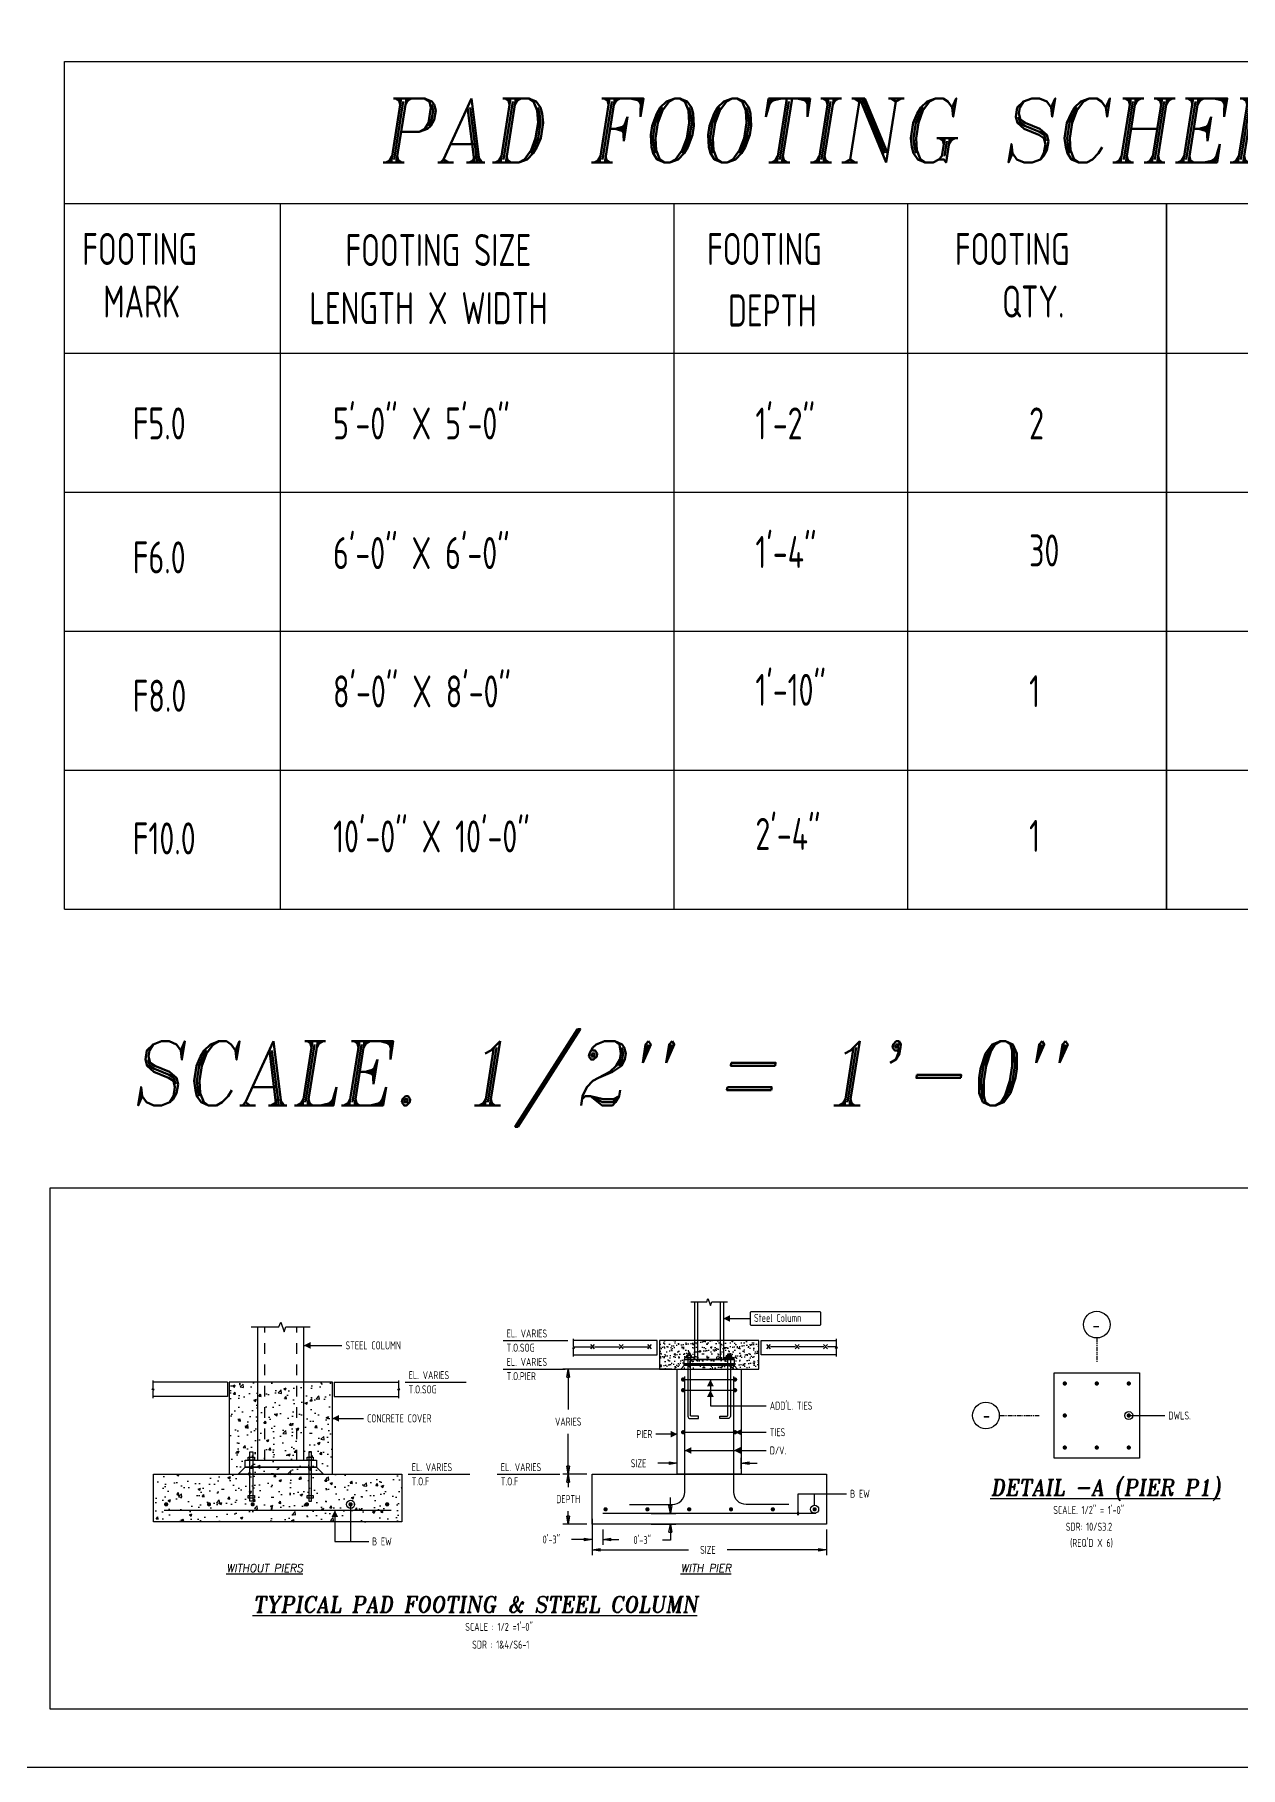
# Model space of a CAD drawing. Header units: inches. Extents: x -3675 to 26577, y -2273 to 5046.
# Drawn here: x -2342.2 to -2003.1, y -2272.8 to -1785.7 of the extents above; entities that cross this region are included whole.
import ezdxf
from ezdxf.enums import TextEntityAlignment as Align

# ---------------------------------------------------------------- set-up
doc = ezdxf.new("R2010")
doc.units = ezdxf.units.IN
doc.header["$MEASUREMENT"] = 0
doc.linetypes.add('HIDDEN', pattern=[6, 3, -3])
doc.linetypes.add('PHANTOM', pattern=[2.5, 1.25, -0.25, 0.25, -0.25, 0.25, -0.25])
doc.layers.get('0').update_dxf_attribs({"linetype": 'CONTINUOUS'})
doc.layers.get('Defpoints').update_dxf_attribs({"linetype": 'CONTINUOUS'})
for name, color, linetype in [('0-25TEXT', 7, 'CONTINUOUS'), ('0-35', 3, 'CONTINUOUS'), ('0-35TEXT', 3, 'CONTINUOUS'), ('0-50', 10, 'CONTINUOUS'), ('5', 4, 'CONTINUOUS'), ('DETAIL', 83, 'CONTINUOUS'), ('GRID', 8, 'PHANTOM'), ('Hatch', 253, 'CONTINUOUS'), ('REBARS', 4, 'CONTINUOUS')]:
    doc.layers.add(name, color=color, linetype=linetype)
doc.styles.add('AR', font='ARCHQUIK.shx', dxfattribs={"width": 0.8})
doc.styles.add('ROMANT', font='romant')
doc.dimstyles.new('CADS_DIM_48', dxfattribs={"dimscale": 48, "dimtxt": 0.09375, "dimasz": 0.09375, "dimexe": 0.0625, "dimexo": 0.0625, "dimgap": 0.09375, "dimtad": 0, "dimtih": 1, "dimtoh": 1, "dimzin": 1, "dimdsep": 46, "dimlunit": 4, "dimtxsty": 'AR', "dimblk": 'CLOSED', "dimcen": 0.1875, "dimadec": 0, "dimazin": 0, "dimtfac": 1, "dimtofl": 0, "dimtmove": 0, "dimatfit": 1, "dimldrblk": 'DOTBLANK', "dimfxl": 1, "dimtzin": 0, "dimarcsym": 0})

# ---------------------------------------------------------------- blocks, each defined once
blk = doc.blocks.new('_Closed')
at = {"color": 0, "linetype": 'ByBlock', "lineweight": -2}
for p, q in [((-1, 0.17), (0, 0)), ((-1, 0.17), (-1, -0.17)), ((0, 0), (-1, -0.17)), ((0, 0), (-1, 0))]:
    blk.add_line(p, q, dxfattribs=at)
blk = doc.blocks.new('_DotBlank')
at = {"layer": '0-35', "color": 0, "lineweight": -2}
blk.add_line((-0.5, 0), (-1, 0), dxfattribs=at)
blk.add_circle((0, 0), 0.5, dxfattribs=at)
blk = doc.blocks.new('leadrblk')
blk.add_lwpolyline([(0, 0, 0, 1, 0), (1, 0, 1, 1, 0)], format="xyseb")
blk = doc.blocks.new('*D23')
at = {"layer": 'Defpoints', "color": 0, "transparency": 16777216}
for p in [(-2161.5, -2187.34), (-2161.5, -2190.43), (-2143.5, -2190.43)]:
    blk.add_point(p, dxfattribs=at)
at = {"layer": 'DETAIL', "color": 0, "lineweight": -2, "transparency": 16777216}
for p, q in [((-2163.75, -2187.34), (-2166.94, -2187.34)), ((-2161.5, -2188.93), (-2161.5, -2185.84)), ((-2143.5, -2188.93), (-2143.5, -2185.84)), ((-2141.25, -2187.34), (-2139, -2187.34))]:
    blk.add_line(p, q, dxfattribs=at)
at = {"layer": 'DETAIL', "color": 0, "lineweight": -2, "transparency": 16777216, "xscale": 2.25, "yscale": 2.25, "zscale": 2.25}
blk.add_blockref('_Closed', (-2161.5, -2187.34), dxfattribs=at)
at = {"layer": 'DETAIL', "color": 0, "lineweight": -2, "transparency": 16777216, "xscale": 2.25, "yscale": 2.25, "zscale": 2.25, "rotation": 180}
blk.add_blockref('_Closed', (-2143.5, -2187.34), dxfattribs=at)
at = {"layer": 'DETAIL', "color": 0, "transparency": 16777216, "insert": (-2172.35, -2187.34), "char_height": 2.25, "width": 1.6929, "attachment_point": 5, "style": 'AR'}
blk.add_mtext('SIZE', dxfattribs=at)
blk = doc.blocks.new('*D24')
at = {"layer": 'Defpoints', "color": 0, "transparency": 16777216}
for p in [(-2185.43, -2204.43), (-2119.49, -2204.43), (-2119.49, -2211.68)]:
    blk.add_point(p, dxfattribs=at)
at = {"layer": 'DETAIL', "color": 0, "lineweight": -2, "transparency": 16777216}
for p, q in [((-2185.43, -2205.93), (-2185.43, -2213.18)), ((-2119.49, -2205.93), (-2119.49, -2213.18)), ((-2183.18, -2211.68), (-2158.28, -2211.68)), ((-2121.74, -2211.68), (-2147.45, -2211.68))]:
    blk.add_line(p, q, dxfattribs=at)
at = {"layer": 'DETAIL', "color": 0, "lineweight": -2, "transparency": 16777216, "xscale": 2.25, "yscale": 2.25, "zscale": 2.25, "rotation": 180}
blk.add_blockref('_Closed', (-2185.43, -2211.68), dxfattribs=at)
at = {"layer": 'DETAIL', "color": 0, "lineweight": -2, "transparency": 16777216, "xscale": 2.25, "yscale": 2.25, "zscale": 2.25}
blk.add_blockref('_Closed', (-2119.49, -2211.68), dxfattribs=at)
at = {"layer": 'DETAIL', "color": 0, "transparency": 16777216, "insert": (-2152.86, -2211.68), "char_height": 2.25, "attachment_point": 5, "style": 'AR'}
blk.add_mtext('SIZE', dxfattribs=at)
blk = doc.blocks.new('*D25')
at = {"layer": 'Defpoints', "color": 0, "transparency": 16777216}
for p in [(-2185.43, -2190.43), (-2192.13, -2204.43), (-2185.43, -2204.43)]:
    blk.add_point(p, dxfattribs=at)
at = {"layer": 'DETAIL', "color": 0, "lineweight": -2, "transparency": 16777216}
for p, q in [((-2186.93, -2190.43), (-2193.63, -2190.43)), ((-2192.13, -2192.68), (-2192.13, -2194.05)), ((-2192.13, -2202.18), (-2192.13, -2200.8)), ((-2186.93, -2204.43), (-2193.63, -2204.43))]:
    blk.add_line(p, q, dxfattribs=at)
at = {"layer": 'DETAIL', "color": 0, "lineweight": -2, "transparency": 16777216, "xscale": 2.25, "yscale": 2.25, "zscale": 2.25}
for p, rotation in [((-2192.13, -2190.43), 90), ((-2192.13, -2204.43), 270)]:
    blk.add_blockref('_Closed', p, dxfattribs=dict(at, rotation=rotation))
at = {"layer": 'DETAIL', "color": 0, "transparency": 16777216, "insert": (-2192.13, -2197.43), "char_height": 2.25, "attachment_point": 5, "style": 'AR'}
blk.add_mtext('DEPTH', dxfattribs=at)
blk = doc.blocks.new('*D26')
at = {"layer": 'Defpoints', "color": 0, "transparency": 16777216}
for p in [(-2161.5, -2160.84), (-2192.13, -2190.43), (-2185.43, -2190.43)]:
    blk.add_point(p, dxfattribs=at)
at = {"layer": 'DETAIL', "color": 0, "lineweight": -2, "transparency": 16777216}
for p, q in [((-2163, -2160.84), (-2193.63, -2160.84)), ((-2192.13, -2163.09), (-2192.13, -2172.26)), ((-2192.13, -2188.18), (-2192.13, -2179.01)), ((-2186.93, -2190.43), (-2193.63, -2190.43))]:
    blk.add_line(p, q, dxfattribs=at)
at = {"layer": 'DETAIL', "color": 0, "lineweight": -2, "transparency": 16777216, "xscale": 2.25, "yscale": 2.25, "zscale": 2.25}
for p, rotation in [((-2192.13, -2160.84), 90), ((-2192.13, -2190.43), 270)]:
    blk.add_blockref('_Closed', p, dxfattribs=dict(at, rotation=rotation))
at = {"layer": 'DETAIL', "color": 0, "transparency": 16777216, "insert": (-2192.13, -2175.63), "char_height": 2.25, "attachment_point": 5, "style": 'AR'}
blk.add_mtext('VARIES', dxfattribs=at)
blk = doc.blocks.new('*D27')
at = {"layer": 'Defpoints', "color": 0, "transparency": 16777216}
for p in [(-2185.43, -2201.43), (-2182.43, -2204.43), (-2185.43, -2208.76)]:
    blk.add_point(p, dxfattribs=at)
at = {"layer": 'DETAIL', "color": 0, "lineweight": -2, "transparency": 16777216}
for p, q in [((-2185.43, -2202.93), (-2185.43, -2210.26)), ((-2182.43, -2205.93), (-2182.43, -2210.26)), ((-2187.68, -2208.76), (-2191.22, -2208.76)), ((-2180.18, -2208.76), (-2177.93, -2208.76))]:
    blk.add_line(p, q, dxfattribs=at)
at = {"layer": 'DETAIL', "color": 0, "lineweight": -2, "transparency": 16777216, "xscale": 2.25, "yscale": 2.25, "zscale": 2.25}
blk.add_blockref('_Closed', (-2185.43, -2208.76), dxfattribs=at)
at = {"layer": 'DETAIL', "color": 0, "lineweight": -2, "transparency": 16777216, "xscale": 2.25, "yscale": 2.25, "zscale": 2.25, "rotation": 180}
blk.add_blockref('_Closed', (-2182.43, -2208.76), dxfattribs=at)
at = {"layer": 'DETAIL', "color": 0, "transparency": 16777216, "insert": (-2196.88, -2208.76), "char_height": 2.25, "attachment_point": 5, "style": 'AR'}
blk.add_mtext('0\'-3"', dxfattribs=at)
blk = doc.blocks.new('*D28')
at = {"layer": 'Defpoints', "color": 0, "transparency": 16777216}
for p in [(-2170.28, -2201.43), (-2170.28, -2204.43), (-2163.41, -2204.43)]:
    blk.add_point(p, dxfattribs=at)
at = {"layer": 'DETAIL', "color": 0, "lineweight": -2, "transparency": 16777216}
for p, q in [((-2163.41, -2199.18), (-2163.41, -2196.93)), ((-2168.78, -2201.43), (-2161.91, -2201.43)), ((-2168.78, -2204.43), (-2161.91, -2204.43)), ((-2163.41, -2206.68), (-2163.41, -2208.93)), ((-2163.41, -2208.93), (-2165.66, -2208.93))]:
    blk.add_line(p, q, dxfattribs=at)
at = {"layer": 'DETAIL', "color": 0, "lineweight": -2, "transparency": 16777216, "xscale": 2.25, "yscale": 2.25, "zscale": 2.25}
for p, rotation in [((-2163.41, -2201.43), 270), ((-2163.41, -2204.43), 90)]:
    blk.add_blockref('_Closed', p, dxfattribs=dict(at, rotation=rotation))
at = {"layer": 'DETAIL', "color": 0, "transparency": 16777216, "insert": (-2171.32, -2208.93), "char_height": 2.25, "attachment_point": 5, "style": 'AR'}
blk.add_mtext('0\'-3"', dxfattribs=at)
blk = doc.blocks.new('leadrdot')
at = {"const_width": 0.5}
blk.add_lwpolyline([(-0.25, 0, 1), (0.25, 0, 1)], format="xyb", close=True, dxfattribs=at)

msp = doc.modelspace()

# ---------------------------------------------------------------- hatches: boundary and pattern name
at = {"layer": '0-50'}
h = msp.add_hatch(dxfattribs=at)
h.set_pattern_fill('AR-SAND', color=252)
h.set_pattern_definition([(37.5, (-6765.2404, -1649.4987), (-0.06299336, 1.92682377), [0, -1.52, 0, -1.7, 0, -1.625]), (7.5, (-6765.2404, -1649.4987), (1.7697767, 2.822146), [0, -0.82, 0, -1.37, 0, -0.525]), (327.5, (-6766.4704, -1649.4987), (3.11414186, 0.00565905), [0, -0.5, 0, -1.8, 0, -2.35]), (317.5, (-6766.4704, -1649.4987), (3.0061266, 0.8776756), [0, -0.25, 0, -1.18, 0, -1.35])])
h.paths.add_polyline_path([(-2138.49798, -2156.83562), (-2138.49798, -2152.83274), (-2166.50663, -2152.83274), (-2166.50663, -2156.83562), (-2166.50663, -2160.83562), (-2138.49798, -2160.83562)])
at = {"layer": 'Hatch'}
h = msp.add_hatch(dxfattribs=at)
h.set_pattern_fill('AR-CONC', color=256)
h.set_pattern_definition([(50, (-6270.8, -1952.4966), (7.172602, -0.627521), [0.75, -8.25]), (355, (-6270.8, -1952.4966), (-1.387513, 7.521921), [0.6, -6.6]), (100.45144, (-6270.202, -1952.549), (5.785088, 6.8944), [0.637402, -7.011421]), (46.1842, (-6270.8, -1950.497), (10.672413, -1.655193), [1.125, -12.375]), (96.63564, (-6269.91, -1950.635), (9.34662, 9.741186), [0.956103, -10.517138]), (351.18416, (-6270.8, -1950.497), (9.34662, 9.741186), [0.9, -9.9]), (21, (-6269.8, -1950.9966), (5.9690705, -4.026189), [0.75, -8.25]), (326, (-6269.8, -1950.9966), (2.433153, 7.2515), [0.6, -6.6]), (71.45144, (-6269.3024, -1951.332), (8.402224, 3.225312), [0.637402, -7.011421]), (37.5, (-6270.7998, -1952.4966), (0.1215986, 3.3289385), [0, -6.52, 0, -6.7, 0, -6.625]), (7.5, (-6270.8, -1952.4966), (2.6306954, 3.944117), [0, -3.82, 0, -6.37, 0, -2.525]), (327.5, (-6273.0298, -1952.4966), (5.3382244, -0.2255487), [0, -2.5, 0, -7.8, 0, -10.35]), (317.5, (-6274.03, -1952.4966), (5.8318617, 1.00105), [0, -3.25, 0, -5.18, 0, -7.35])])
h.paths.add_polyline_path([(-2258.47319, -2190.42772), (-2258.47319, -2164.55852), (-2287.47319, -2164.55852), (-2287.47319, -2190.42772)])
h.paths.add_polyline_path([(-2308.74923, -2190.42772), (-2238.94447, -2190.42772), (-2238.94447, -2203.82065), (-2308.74923, -2203.82065)])

# ---------------------------------------------------------------- linework, layer by layer
msp.add_lwpolyline([(-2337.88057, -2256.41673), (-1424.38098, -2256.41673), (-1424.38098, -2110.01298), (-2337.88057, -2110.01298)], close=True)
at = {"layer": '0-25TEXT'}
for points in [[(-2148.50086, -2146.62939), (-2140.84779, -2146.62939)], [(-2266.47319, -2154.18369), (-2255.77831, -2154.18369)], [(-2190.57416, -2154.54918), (-2185.75109, -2154.54918)], [(-2184.70499, -2155.16831), (-2185.77065, -2153.93005)], [(-2185.77065, -2155.16831), (-2184.70499, -2153.93005)], [(-2184.75109, -2154.54918), (-2177.75109, -2154.54918)], [(-2176.71825, -2155.16831), (-2177.78392, -2153.93005)], [(-2177.78392, -2155.16831), (-2176.71825, -2153.93005)], [(-2176.75109, -2154.54918), (-2169.75109, -2154.54918)], [(-2168.71825, -2155.16831), (-2169.78392, -2153.93005)], [(-2169.78392, -2155.16831), (-2168.71825, -2153.93005)], [(-2136.28635, -2155.16831), (-2135.22069, -2153.93005)], [(-2135.22069, -2155.16831), (-2136.28635, -2153.93005)], [(-2128.25352, -2154.54918), (-2135.25352, -2154.54918)], [(-2128.28635, -2155.16831), (-2127.22069, -2153.93005)], [(-2127.22069, -2155.16831), (-2128.28635, -2153.93005)], [(-2120.25352, -2154.54918), (-2127.25352, -2154.54918)], [(-2120.29962, -2155.16831), (-2119.23395, -2153.93005)], [(-2119.23395, -2155.16831), (-2120.29962, -2153.93005)], [(-2116.66393, -2154.54918), (-2119.25352, -2154.54918)], [(-2152.123, -2163.78588), (-2152.123, -2171.14707), (-2136.44392, -2171.14707)], [(-2258.47319, -2174.70229), (-2249.70225, -2174.70229)], [(-2161.42305, -2179.14023), (-2167.47456, -2179.14023)], [(-2145.1898, -2178.60015), (-2136.44392, -2178.60015)], [(-2159.37135, -2183.73528), (-2136.44392, -2183.73528)], [(-2127.49677, -2201.43061), (-2127.49677, -2195.90966), (-2113.84521, -2195.90966)], [(-2122.82378, -2199.15317), (-2122.82378, -2195.90966)], [(-2257.76706, -2200.5875), (-2257.76706, -2209.35744), (-2248.20902, -2209.35744)]]:
    msp.add_lwpolyline(points, dxfattribs=at)
at = {"layer": '0-35', "color": 1}
for p, q in [((-2333.79419, -2031.50264), (-2333.79419, -1793.18511)), ((-2333.79419, -1793.18511), (-1859.02573, -1793.18511)), ((-1859.02573, -1833.18511), (-2333.79419, -1833.18511)), ((-2273.05731, -2031.50264), (-2273.05731, -1833.18511)), ((-2162.37114, -2031.50264), (-2162.37114, -1833.18511)), ((-2096.66307, -2031.50264), (-2096.66307, -1833.18511)), ((-2023.84819, -1833.18511), (-2023.84819, -2031.50264)), ((-2023.84819, -2031.50264), (-2023.84819, -1833.18511)), ((-2333.79419, -1875.16467), (-1859.02573, -1875.16467)), ((-2333.79419, -1914.27732), (-1859.02573, -1914.27732)), ((-2333.79419, -1953.38998), (-1859.02573, -1953.38998)), ((-2333.79419, -1953.38998), (-1859.02573, -1953.38998)), ((-2333.79419, -1992.50264), (-1859.02573, -1992.50264)), ((-2333.79419, -1992.50264), (-1859.02573, -1992.50264)), ((-2333.79419, -1992.50264), (-1859.02573, -1992.50264)), ((-2333.79419, -2031.50264), (-1859.02573, -2031.50264))]:
    msp.add_line(p, q, dxfattribs=at)
at = {"layer": '0-35'}
for p, q in [((-2287.97319, -2164.55852), (-2308.89376, -2164.55852)), ((-2257.97319, -2164.55852), (-2239.80092, -2164.55852)), ((-2287.97319, -2168.55852), (-2308.89376, -2168.55852)), ((-2257.97319, -2168.55852), (-2239.80092, -2168.55852))]:
    msp.add_line(p, q, dxfattribs=at)
for points in [[(-2190.62393, -2157.33274), (-2190.62393, -2155.16607), (-2190.95726, -2154.83274), (-2190.2906, -2154.83274), (-2190.62393, -2154.49941), (-2190.62393, -2152.33274)], [(-2190.62393, -2156.83562), (-2167.14639, -2156.83562), (-2167.14639, -2152.83274), (-2190.62393, -2152.83274)], [(-2116.7137, -2156.83562), (-2137.89856, -2156.83562), (-2137.89856, -2152.83274), (-2116.7137, -2152.83274)], [(-2116.7137, -2157.33274), (-2116.7137, -2155.16607), (-2117.04703, -2154.83274), (-2116.38037, -2154.83274), (-2116.7137, -2154.49941), (-2116.7137, -2152.33274)], [(-2160.50374, -2160.83562), (-2159.50374, -2159.83562)], [(-2144.50086, -2160.83562), (-2145.50086, -2159.83562)], [(-2308.89376, -2169.05852), (-2308.89376, -2166.89185), (-2308.56043, -2166.55852), (-2309.2271, -2166.55852), (-2308.89376, -2166.22519), (-2308.89376, -2164.05852)], [(-2287.97319, -2164.55852), (-2287.97319, -2168.55852)], [(-2257.97319, -2164.55852), (-2257.97319, -2168.55852)], [(-2239.80092, -2169.05852), (-2239.80092, -2166.89185), (-2240.13425, -2166.55852), (-2239.46759, -2166.55852), (-2239.80092, -2166.22519), (-2239.80092, -2164.05852)]]:
    msp.add_lwpolyline(points, dxfattribs=at)
for points in [[(-2138.49798, -2156.83562), (-2138.49798, -2152.83274), (-2166.50663, -2152.83274), (-2166.50663, -2156.83562), (-2166.50663, -2160.83562), (-2138.49798, -2160.83562)], [(-2156.74294, -2157.71459), (-2159.4634, -2157.71459), (-2159.4634, -2158.19585), (-2156.74294, -2158.19585)], [(-2145.54121, -2157.71459), (-2148.30201, -2157.71459), (-2148.30201, -2158.19585), (-2145.54121, -2158.19585)], [(-2148.26167, -2157.71459), (-2145.54121, -2157.71459), (-2145.54121, -2158.19585), (-2148.26167, -2158.19585)], [(-2161.50374, -2160.83562), (-2143.50086, -2160.83562), (-2143.50086, -2190.42772), (-2161.50374, -2190.42772)], [(-2159.50374, -2158.19585), (-2145.50086, -2158.19585), (-2145.50086, -2159.35724), (-2159.50374, -2159.35724)], [(-2159.50374, -2159.35724), (-2145.50086, -2159.35724), (-2145.50086, -2159.83562), (-2159.50374, -2159.83562)], [(-2055.48153, -2161.90515), (-2031.48153, -2161.90515), (-2031.48153, -2185.90515), (-2055.48153, -2185.90515)], [(-2258.47319, -2190.42772), (-2258.47319, -2164.55852), (-2287.47319, -2164.55852), (-2287.47319, -2190.42772)], [(-2308.74923, -2190.42772), (-2238.94447, -2190.42772), (-2238.94447, -2203.82065), (-2308.74923, -2203.82065)], [(-2185.4317, -2190.42772), (-2119.49222, -2190.42772), (-2119.49222, -2204.43061), (-2185.4317, -2204.43061)]]:
    msp.add_lwpolyline(points, close=True, dxfattribs=at)
at = {"layer": '0-35', "color": 0, "lineweight": -2}
msp.add_circle((-2122.82378, -2200.27817), 1.125, dxfattribs=at)
at = {"layer": '0-35TEXT', "color": 1}
for p, q in [((-2210.45125, -2152.83274), (-2192.19491, -2152.83274)), ((-2210.45125, -2160.83562), (-2192.99527, -2160.83562)), ((-2238.01184, -2164.55852), (-2220.85898, -2164.55852)), ((-2237.15539, -2190.42772), (-2219.84424, -2190.42772)), ((-2212.10636, -2190.42772), (-2194.49527, -2190.42772))]:
    msp.add_line(p, q, dxfattribs=at)
at = {"layer": '0-35TEXT'}
msp.add_lwpolyline([(-3121.78841, 283.49724), (-1026.37308, 283.49724), (-1026.37308, -2272.82815), (-3121.78841, -2272.82815)], close=True, dxfattribs=at)
at = {"layer": '0-35TEXT', "color": 1}
msp.add_lwpolyline([(-2140.59779, -2144.62548), (-2121.43441, -2144.62548, -0.414213562), (-2121.18441, -2144.87548), (-2121.18441, -2148.38329, -0.414213562), (-2121.43441, -2148.63329), (-2140.59779, -2148.63329, -0.414213562), (-2140.84779, -2148.38329), (-2140.84779, -2144.87548, -0.414213562)], format="xyb", close=True, dxfattribs=at)
at = {"layer": '0-50', "color": 252}
for points in [[(-2157.66225, -2141.97789), (-2153.18098, -2141.97789), (-2152.82363, -2140.97789), (-2152.10317, -2142.97789), (-2151.74294, -2141.97789), (-2147.37982, -2141.97789)], [(-2149.26167, -2158.11516), (-2155.74294, -2158.11516)]]:
    msp.add_lwpolyline(points, dxfattribs=at)
for points in [[(-2155.74294, -2158.19585), (-2156.50374, -2158.19585), (-2156.50374, -2141.97789), (-2155.74294, -2141.97789)], [(-2148.50086, -2158.19585), (-2149.26167, -2158.19585), (-2149.26167, -2141.97789), (-2148.50086, -2141.97789)]]:
    msp.add_lwpolyline(points, close=True, dxfattribs=at)
at = {"layer": '0-50'}
for centre in [(-2043.48153, -2148.35324), (-2074.64564, -2173.90515)]:
    msp.add_circle(centre, 3.75, dxfattribs=at)
at = {"layer": '5'}
msp.add_line((-2122.49222, -2201.43061), (-2182.4317, -2201.43061), dxfattribs=at)
at = {"layer": '5', "const_width": 0.6}
for points in [[(-2052.76875, -2164.90515, 1), (-2052.16875, -2164.90515, 1)], [(-2043.76874, -2164.90515, -1), (-2043.16874, -2164.90515, -1)], [(-2034.76875, -2164.90514, 1), (-2034.16875, -2164.90514, 1)], [(-2052.76874, -2173.90514, 1), (-2052.16874, -2173.90514, 1)], [(-2034.76874, -2173.90514, 1), (-2034.16874, -2173.90514, 1)], [(-2052.76874, -2182.90515, 1), (-2052.16874, -2182.90515, 1)], [(-2043.76874, -2182.90515, 1), (-2043.16874, -2182.90515, 1)], [(-2034.76874, -2182.90514, 1), (-2034.16874, -2182.90514, 1)], [(-2305.50091, -2198.87834, 1), (-2304.90091, -2198.87834, 1)], [(-2293.45439, -2198.87834, 1), (-2292.85439, -2198.87834, 1)], [(-2281.1839, -2198.87834, 1), (-2280.5839, -2198.87834, 1)], [(-2265.91342, -2198.87834, 1), (-2265.31342, -2198.87834, 1)], [(-2253.64294, -2198.87834, 1), (-2253.04294, -2198.87834, 1)], [(-2243.34375, -2198.87834, 1), (-2242.74375, -2198.87834, 1)]]:
    msp.add_lwpolyline(points, format="xyb", close=True, dxfattribs=at)
at = {"layer": 'DETAIL'}
for points in [[(-2157.42305, -2157.71459), (-2157.42305, -2157.07482), (-2157.62478, -2156.95378), (-2157.78328, -2157.07482), (-2158.14351, -2156.95378), (-2158.50374, -2157.07482), (-2158.66513, -2156.95378), (-2158.82363, -2157.07482), (-2158.82363, -2157.71459), (-2157.42305, -2157.71459)], [(-2158.66513, -2156.95378), (-2157.6095, -2156.96295)], [(-2147.58155, -2157.71459), (-2147.58155, -2157.07482), (-2147.37982, -2156.95378), (-2147.22132, -2157.07482), (-2146.86109, -2156.95378), (-2146.50086, -2157.07482), (-2146.33948, -2156.95378), (-2146.18098, -2157.07482), (-2146.18098, -2157.71459), (-2147.58155, -2157.71459)], [(-2146.33948, -2156.95378), (-2147.39511, -2156.96295)]]:
    msp.add_lwpolyline(points, dxfattribs=at)
for points in [[(-2155.46947, -2174.06439), (-2157.57469, -2174.06439, -0.414213562), (-2157.78328, -2173.8558), (-2157.78328, -2156.59643), (-2158.50374, -2156.59643), (-2158.50374, -2174.06439, 0.442169618), (-2157.71177, -2174.78485), (-2155.46947, -2174.78485), (-2155.46947, -2174.06439)], [(-2149.53514, -2174.06439), (-2147.42991, -2174.06439, 0.414213562), (-2147.22132, -2173.8558), (-2147.22132, -2156.59643), (-2146.50086, -2156.59643), (-2146.50086, -2174.06439, -0.442169618), (-2147.29284, -2174.78485), (-2149.53514, -2174.78485), (-2149.53514, -2174.06439)]]:
    msp.add_lwpolyline(points, format="xyb", dxfattribs=at)
at = {"layer": 'GRID', "lineweight": -3}
msp.add_lwpolyline([(-2043.48153, -2152.10324), (-2043.48153, -2158.92581)], dxfattribs=at)
at = {"layer": 'GRID'}
msp.add_lwpolyline([(-2070.89564, -2173.90515), (-2059.46315, -2173.90515)], dxfattribs=at)
at = {"layer": 'Hatch', "color": 252}
for p, q in [((-2279.47319, -2186.52332), (-2279.47319, -2148.99046)), ((-2266.47319, -2186.52332), (-2266.47319, -2148.99046))]:
    msp.add_line(p, q, dxfattribs=at)
at = {"layer": 'Hatch', "color": 252, "linetype": 'HIDDEN'}
for p, q in [((-2277.47319, -2186.52332), (-2277.47319, -2148.99046)), ((-2268.47319, -2186.52332), (-2268.47319, -2148.99046))]:
    msp.add_line(p, q, dxfattribs=at)
at = {"layer": 'Hatch', "color": 252}
msp.add_lwpolyline([(-2281.33848, -2148.99046), (-2273.49929, -2148.99046), (-2273.00482, -2147.61781), (-2272.01587, -2150.36312), (-2271.5214, -2148.99046), (-2264.7376, -2148.99046)], dxfattribs=at)
for points in [[(-2282.97319, -2186.42772), (-2262.97319, -2186.42772), (-2262.97319, -2188.42772), (-2282.97319, -2188.42772)], [(-2282.13084, -2185.60885), (-2280.40506, -2185.60885), (-2280.40506, -2186.42772), (-2282.13084, -2186.42772)], [(-2281.65596, -2184.15051), (-2280.84017, -2184.15051), (-2280.84017, -2197.97869), (-2281.65596, -2197.97869)], [(-2265.58109, -2185.60885), (-2263.85531, -2185.60885), (-2263.85531, -2186.42772), (-2265.58109, -2186.42772)], [(-2264.29042, -2184.15051), (-2265.1062, -2184.15051), (-2265.1062, -2197.97869), (-2264.29042, -2197.97869)], [(-2282.97319, -2188.42772), (-2262.97319, -2188.42772), (-2260.97319, -2190.42772), (-2284.97319, -2190.42772)], [(-2282.13084, -2196.36574), (-2280.40506, -2196.36574), (-2280.40506, -2197.18461), (-2282.13084, -2197.18461)], [(-2265.58109, -2196.36574), (-2263.85531, -2196.36574), (-2263.85531, -2197.18461), (-2265.58109, -2197.18461)]]:
    msp.add_lwpolyline(points, close=True, dxfattribs=at)
at = {"layer": 'REBARS', "color": 4}
msp.add_line((-2241.94447, -2200.5875), (-2305.74923, -2200.5875), dxfattribs=at)
for points in [[(-2174.87135, -2198.94594), (-2162.87135, -2198.94593, 0.414213349), (-2159.37135, -2195.44593), (-2159.37133, -2162.89186)], [(-2130.05256, -2198.94594), (-2142.05256, -2198.94593, -0.414213349), (-2145.55256, -2195.44593), (-2145.55258, -2162.89186)]]:
    msp.add_lwpolyline(points, format="xyb", dxfattribs=at)
at = {"layer": 'REBARS', "const_width": 0.6}
for points in [[(-2159.8148, -2163.48588, 1), (-2159.8148, -2164.08588, 1), (-2159.8148, -2163.48588)], [(-2159.8148, -2166.48588, 1), (-2159.8148, -2167.08588, 1), (-2159.8148, -2166.48588)], [(-2145.1898, -2164.08588, 1), (-2145.1898, -2163.48588, 1), (-2145.1898, -2164.08588)], [(-2145.1898, -2167.08588, 1), (-2145.1898, -2166.48588, 1), (-2145.1898, -2167.08588)], [(-2159.8148, -2178.30015, 1), (-2159.8148, -2178.90015, 1), (-2159.8148, -2178.30015)], [(-2145.1898, -2178.90015, 1), (-2145.1898, -2178.30015, 1), (-2145.1898, -2178.90015)], [(-2181.61954, -2199.97817, 1), (-2181.61954, -2200.57817, 1), (-2181.61954, -2199.97817)], [(-2169.86038, -2199.97817, 1), (-2169.86038, -2200.57817, 1), (-2169.86038, -2199.97817)], [(-2158.10123, -2199.97817, 1), (-2158.10123, -2200.57817, 1), (-2158.10123, -2199.97817)], [(-2146.34208, -2199.97817, 1), (-2146.34208, -2200.57817, 1), (-2146.34208, -2199.97817)], [(-2134.58293, -2199.97817, 1), (-2134.58293, -2200.57817, 1), (-2134.58293, -2199.97817)], [(-2122.82378, -2199.97817, 1), (-2122.82378, -2200.57817, 1), (-2122.82378, -2199.97817)]]:
    msp.add_lwpolyline(points, format="xyb", dxfattribs=at)
at = {"layer": 'REBARS'}
for points in [[(-2159.8148, -2163.78588), (-2145.1898, -2163.78588)], [(-2159.8148, -2166.78588), (-2145.1898, -2166.78588)], [(-2159.8148, -2178.60015), (-2145.1898, -2178.60015)]]:
    msp.add_lwpolyline(points, dxfattribs=at)

# ---------------------------------------------------------------- block references
at = {"layer": '0-25TEXT', "yscale": 0.7502362204724409}
for p, xscale in [((-2148.50086, -2146.62939), 1.874645669291339), ((-2161.42305, -2179.14023), -1.874645669291339), ((-2145.1898, -2178.60015), 1.874645669291339), ((-2159.37135, -2183.73528), 1.874645669291339), ((-2145.55257, -2183.73528), 1.874645669291339)]:
    msp.add_blockref('leadrblk', p, dxfattribs=dict(at, xscale=xscale))
at = {"layer": '0-25TEXT', "xscale": 1.874645669291339, "yscale": 0.7502362204724409, "zscale": 0.25}
for p in [(-2266.47319, -2154.18369), (-2258.47319, -2174.70229)]:
    msp.add_blockref('leadrblk', p, dxfattribs=at)
at = {"layer": '0-25TEXT', "xscale": 1.874645669291339, "yscale": 0.7502362204724409}
for name, p, rotation in [('leadrblk', (-2152.123, -2163.78588), 270.0000046057035), ('leadrblk', (-2152.123, -2166.78588), 270.0000046057035), ('leadrblk', (-2257.76706, -2200.5875), 270.0000046057035), ('leadrdot', (-2127.49677, -2201.43061), 90.00000153523449)]:
    msp.add_blockref(name, p, dxfattribs=dict(at, rotation=rotation))

# ---------------------------------------------------------------- texts
at = {"linetype": 'Continuous', "style": 'ROMANT', "oblique": 9, "width": 0.95}
msp.add_text('PAD FOOTING SCHEDULE', height=18, dxfattribs=at).set_placement((-2095.39785, -1821.57545), align=Align.CENTER)
at = {"color": 7, "linetype": 'Continuous', "style": 'ROMANT', "oblique": 9, "width": 0.95}
for s, height, p in [('SCALE. 1/2" = 1\'-0"', 18, (-2315.26796, -2086.6985)), ('%%UWITHOUT PIERS', 2.25, (-2288.25359, -2217.9285)), ('%%UTYPICAL PAD FOOTING & STEEL COLUMN', 4.5, (-2280.81327, -2229.24886))]:
    msp.add_text(s, height=height, dxfattribs=at).set_placement(p)
for s, height, p in [('%%UDETAIL -A (PIER P1)', 4.5, (-2041.00099, -2196.35735)), ('%%UWITH PIER', 2.25, (-2153.37298, -2217.9285))]:
    msp.add_text(s, height=height, dxfattribs=at).set_placement(p, align=Align.CENTER)
at = {"layer": '0-25TEXT', "style": 'AR', "width": 0.8}
for s, p in [("ADD'L. TIES", (-2135.44392, -2172.27207)), ('TIES', (-2135.44392, -2179.72515)), ('D/V.', (-2135.44392, -2184.86028)), ('B EW', (-2112.84521, -2197.03466)), ('B EW', (-2247.29792, -2210.43962))]:
    msp.add_text(s, height=2.25, dxfattribs=at).set_placement(p)
at = {"layer": '0-35TEXT', "style": 'AR', "width": 0.8}
for s, height, p in [('FOOTING', 9, (-2328.80626, -1850.41569)), ('FOOTING', 9, (-2153.0715, -1850.41569)), ('FOOTING', 9, (-2083.37485, -1850.41569)), ('FOOTING SIZE', 9, (-2254.77436, -1850.72163)), ('MARK', 9, (-2322.90751, -1865.19729)), ('LENGTH X WIDTH', 9, (-2264.95275, -1867.05924)), ('DEPTH', 9, (-2147.17274, -1867.71544)), ('QTY.', 9, (-2070.09339, -1865.19729)), ('5\'-0" X 5\'-0"', 9, (-2258.27257, -1899.47455)), ('1\'-2"', 9, (-2139.49216, -1899.47455)), ('2', 9, (-2062.50999, -1899.47455)), ('6\'-0" X 6\'-0"', 9, (-2258.27257, -1935.91851)), ('1\'-4"', 9, (-2139.49216, -1935.61937)), ('30', 9, (-2062.50999, -1935.18375)), ('8\'-0" X 8\'-0"', 9, (-2258.27257, -1974.8193)), ('1\'-10"', 9, (-2139.49216, -1974.37298)), ('1', 9, (-2062.50999, -1974.75035)), ('10\'-0" X 10\'-0"', 9, (-2258.27257, -2015.59053)), ('2\'-4"', 9, (-2139.49216, -2014.88427)), ('1', 9, (-2062.50999, -2015.4523)), ('Steel Column', 2.25, (-2139.88552, -2147.59293)), ('STEEL COLUMN', 2.25, (-2254.77831, -2155.30869)), ('EL. VARIES', 2.25, (-2209.45125, -2151.95774)), ('T.O.SOG', 2.25, (-2209.45125, -2155.95774)), ('EL. VARIES', 2.25, (-2209.45125, -2159.96062)), ('EL. VARIES', 2.25, (-2237.01184, -2163.68352)), ('T.O.PIER', 2.25, (-2209.45125, -2163.96062)), ('T.O.SOG', 2.25, (-2237.01184, -2167.68352)), ('DWLS.', 2.249944, (-2023.33494, -2175.03011)), ('CONCRETE COVER', 2.25, (-2248.70225, -2175.82729)), ('EL. VARIES', 2.25, (-2236.15539, -2189.55272)), ('EL. VARIES', 2.25, (-2211.10636, -2189.55272)), ('T.O.F', 2.25, (-2236.15539, -2193.55272)), ('T.O.F', 2.25, (-2211.10636, -2193.55272)), ('SCALE. 1/2" = 1\'-0"', 2.2499437, (-2055.71571, -2201.60243)), ('SDR: 10/S3.2', 2.2499437, (-2052.19376, -2206.29742)), ("(REQ'D X 6)", 2.2499437, (-2050.9803, -2210.83629)), ('SCALE : 1/2 =1\'-0"', 2.25, (-2221.0828, -2234.45733)), ('SDR : 1&4/S6-1', 2.25, (-2219.14141, -2239.44899))]:
    msp.add_text(s, height=height, dxfattribs=at).set_placement(p)
msp.add_text('PIER', height=2.25, dxfattribs=at).set_placement((-2168.47456, -2180.26523), align=Align.RIGHT)
at = {"layer": '0-50', "style": 'AR', "width": 0.8}
for s, height, p in [('F5.0', 9, (-2314.58906, -1899.47455)), ('F6.0', 9, (-2314.58906, -1937.13748)), ('F8.0', 9, (-2314.58906, -1976.03826)), ('F10.0', 9, (-2314.58906, -2016.14743)), ('-', 4.5, (-2044.69112, -2150.69109)), ('-', 4.5, (-2075.52798, -2176.0673))]:
    msp.add_text(s, height=height, dxfattribs=at).set_placement(p)

# ---------------------------------------------------------------- dimensions: what is measured, and where the dimension line sits
at = {"layer": 'DETAIL'}
for base, p1, p2, text, picture, middle in [((-2192.12608, -2190.42772), (-2161.50374, -2160.83562), (-2185.4317, -2190.42772), 'VARIES', '*D26', (-2192.12608, -2175.63167)), ((-2192.12608, -2204.43061), (-2185.4317, -2190.42772), (-2185.4317, -2204.43061), 'DEPTH', '*D25', (-2192.12608, -2197.42917))]:
    dim = msp.add_linear_dim(base=base, p1=p1, p2=p2, angle=90, text=text, dimstyle='CADS_DIM_48', override={"dimscale": 24}, dxfattribs=at)
    dim.commit()
    dim.dimension.update_dxf_attribs({"geometry": picture, "text_midpoint": middle, "dimtype": 160})
for base, p1, p2, picture, middle in [((-2161.50374, -2187.34187), (-2143.50086, -2190.42772), (-2161.50374, -2190.42772), '*D23', (-2172.35257, -2187.34187)), ((-2119.49222, -2211.67816), (-2185.4317, -2204.43061), (-2119.49222, -2204.43061), '*D24', (-2152.86114, -2211.67816))]:
    dim = msp.add_linear_dim(base=base, p1=p1, p2=p2, text='SIZE', dimstyle='CADS_DIM_48', override={"dimscale": 24}, dxfattribs=at)
    dim.commit()
    dim.dimension.update_dxf_attribs({"geometry": picture, "text_midpoint": middle, "dimtype": 160})
dim = msp.add_linear_dim(base=(-2163.40867, -2204.43061), p1=(-2170.28306, -2201.43061), p2=(-2170.28306, -2204.43061), angle=90, dimstyle='CADS_DIM_48', override={"dimscale": 24}, dxfattribs=at)
dim.commit()
dim.dimension.update_dxf_attribs({"geometry": '*D28', "text_midpoint": (-2171.32246, -2208.93061), "dimtype": 160})
dim = msp.add_linear_dim(base=(-2185.4317, -2208.75678), p1=(-2182.4317, -2204.43061), p2=(-2185.4317, -2201.43061), dimstyle='CADS_DIM_48', override={"dimscale": 24}, dxfattribs=at)
dim.commit()
dim.dimension.update_dxf_attribs({"geometry": '*D27', "text_midpoint": (-2196.88225, -2208.75678), "dimtype": 160})

# ---------------------------------------------------------------- leaders
at = {"layer": '0-25TEXT'}
for points in [[(-2034.46874, -2173.90514), (-2024.33491, -2173.90514)], [(-2253.34294, -2198.87834), (-2253.34294, -2209.35744)]]:
    msp.add_leader(points, dimstyle='CADS_DIM_48', override={"dimscale": 24, "dimgap": 0.09375, "dimtad": 0}, dxfattribs=at)

doc.saveas('drawing.dxf')
